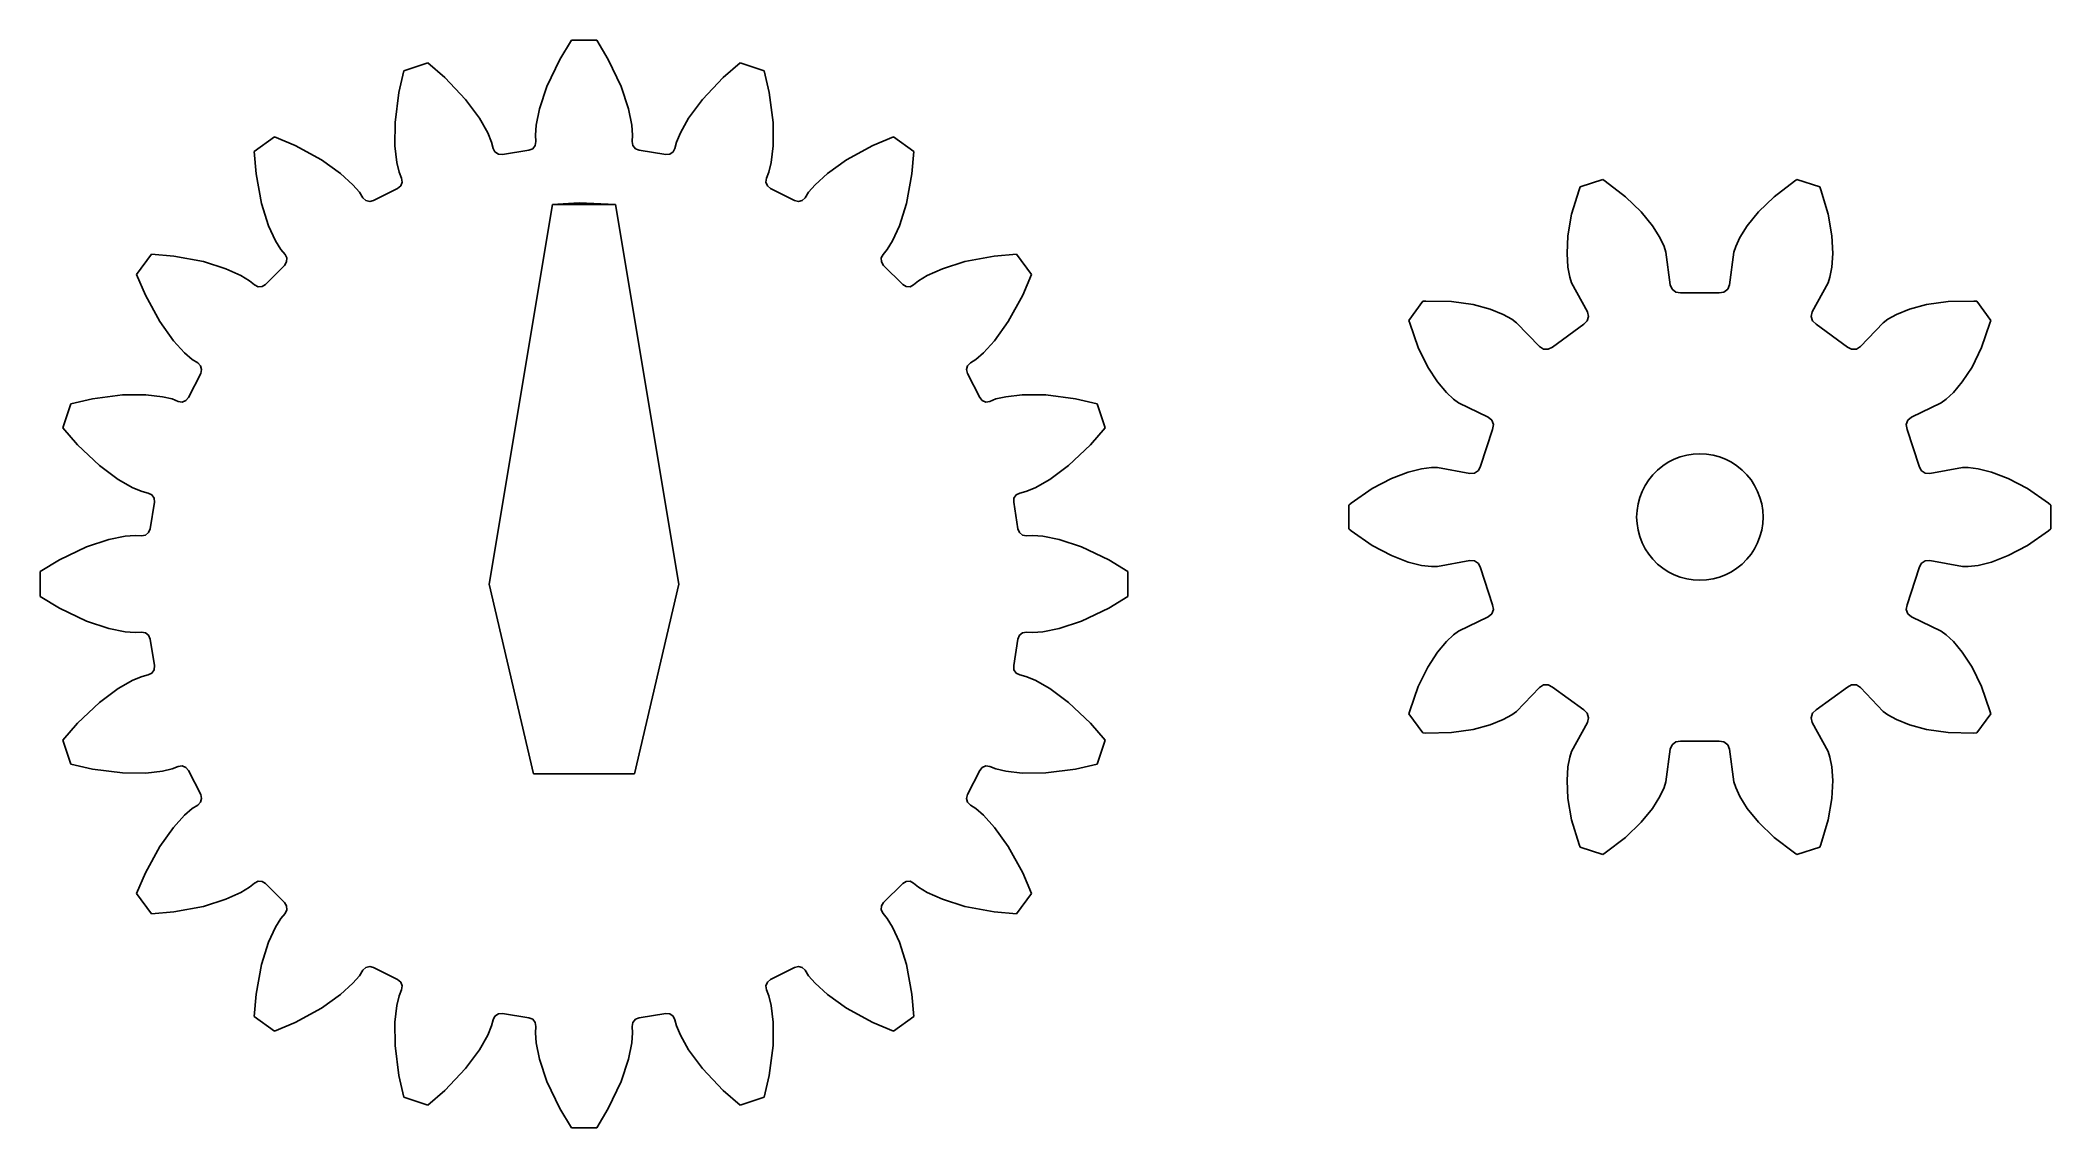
# Model space of a CAD drawing. Extents: x -6 to 12.5, y -5.2 to 4.8.
import ezdxf

# ---------------------------------------------------------------- set-up
doc = ezdxf.new("R2010")
doc.units = 0
doc.layers.get('0').update_dxf_attribs({"linetype": 'CONTINUOUS'})

msp = doc.modelspace()

# ---------------------------------------------------------------- linework, layer by layer
for p, q in [((-1.11, 4.809), (-1.217, 4.632)), ((-0.877, 4.809), (-1.11, 4.809)), ((-0.771, 4.632), (-0.877, 4.809)), ((-2.655, 4.527), (-2.701, 4.326)), ((-2.433, 4.599), (-2.655, 4.527)), ((-2.277, 4.464), (-2.433, 4.599)), ((-2.087, 4.262), (-2.277, 4.464)), ((-1.217, 4.632), (-1.336, 4.381)), ((-0.652, 4.381), (-0.771, 4.632)), ((0.29, 4.464), (0.099, 4.262)), ((0.446, 4.599), (0.29, 4.464)), ((0.667, 4.527), (0.446, 4.599)), ((0.714, 4.326), (0.667, 4.527)), ((-2.701, 4.326), (-2.737, 4.051)), ((-1.336, 4.381), (-1.404, 4.176)), ((-0.583, 4.176), (-0.652, 4.381)), ((0.75, 4.051), (0.714, 4.326)), ((-1.958, 4.089), (-2.087, 4.262)), ((-1.882, 3.954), (-1.958, 4.089)), ((-1.404, 4.176), (-1.435, 4.025)), ((-0.553, 4.025), (-0.583, 4.176)), ((-0.029, 4.089), (-0.105, 3.954)), ((0.099, 4.262), (-0.029, 4.089)), ((-3.848, 3.919), (-4.037, 3.782)), ((-3.658, 3.839), (-3.848, 3.919)), ((-2.737, 4.051), (-2.739, 3.835)), ((-1.847, 3.869), (-1.882, 3.954)), ((-1.435, 4.025), (-1.442, 3.933)), ((-1.442, 3.933), (-1.438, 3.874)), ((-0.545, 3.933), (-0.553, 4.025)), ((-0.549, 3.874), (-0.545, 3.933)), ((-0.105, 3.954), (-0.141, 3.869)), ((0.751, 3.835), (0.75, 4.051)), ((1.861, 3.919), (1.671, 3.839)), ((2.049, 3.782), (1.861, 3.919)), ((-4.037, 3.782), (-4.019, 3.577)), ((-3.414, 3.706), (-3.658, 3.839)), ((-2.739, 3.835), (-2.721, 3.682)), ((-1.832, 3.811), (-1.847, 3.869)), ((-1.815, 3.778), (-1.832, 3.811)), ((-1.784, 3.758), (-1.815, 3.778)), ((-1.747, 3.756), (-1.784, 3.758)), ((-1.502, 3.795), (-1.747, 3.756)), ((-1.467, 3.808), (-1.502, 3.795)), ((-1.444, 3.837), (-1.467, 3.808)), ((-1.438, 3.874), (-1.444, 3.837)), ((-0.543, 3.837), (-0.549, 3.874)), ((-0.52, 3.808), (-0.543, 3.837)), ((-0.486, 3.795), (-0.52, 3.808)), ((-0.24, 3.756), (-0.486, 3.795)), ((-0.203, 3.758), (-0.24, 3.756)), ((-0.172, 3.778), (-0.203, 3.758)), ((-0.155, 3.811), (-0.172, 3.778)), ((-0.141, 3.869), (-0.155, 3.811)), ((0.734, 3.682), (0.751, 3.835)), ((1.671, 3.839), (1.427, 3.706)), ((2.031, 3.577), (2.049, 3.782)), ((-4.019, 3.577), (-3.968, 3.304)), ((-3.239, 3.58), (-3.414, 3.706)), ((-3.125, 3.476), (-3.239, 3.58)), ((-2.721, 3.682), (-2.7, 3.592)), ((-2.7, 3.592), (-2.678, 3.537)), ((-2.678, 3.537), (-2.672, 3.5)), ((0.684, 3.5), (0.69, 3.537)), ((0.69, 3.537), (0.712, 3.592)), ((0.712, 3.592), (0.734, 3.682)), ((1.251, 3.58), (1.138, 3.476)), ((1.427, 3.706), (1.251, 3.58)), ((1.98, 3.304), (2.031, 3.577)), ((-3.065, 3.406), (-3.125, 3.476)), ((-3.033, 3.356), (-3.065, 3.406)), ((-3.007, 3.329), (-3.033, 3.356)), ((-2.714, 3.442), (-2.935, 3.329)), ((-2.685, 3.465), (-2.714, 3.442)), ((-2.672, 3.5), (-2.685, 3.465)), ((0.698, 3.465), (0.684, 3.5)), ((0.726, 3.442), (0.698, 3.465)), ((0.948, 3.329), (0.726, 3.442)), ((1.046, 3.356), (1.019, 3.329)), ((1.077, 3.406), (1.046, 3.356)), ((1.138, 3.476), (1.077, 3.406)), ((8.185, 3.43), (8.116, 3.203)), ((8.195, 3.455), (8.185, 3.43)), ((8.404, 3.523), (8.195, 3.455)), ((8.426, 3.508), (8.404, 3.523)), ((8.615, 3.365), (8.426, 3.508)), ((8.759, 3.225), (8.615, 3.365)), ((9.984, 3.365), (9.84, 3.225)), ((10.173, 3.508), (9.984, 3.365)), ((10.195, 3.523), (10.173, 3.508)), ((10.405, 3.455), (10.195, 3.523)), ((10.414, 3.43), (10.405, 3.455)), ((10.483, 3.203), (10.414, 3.43)), ((-3.968, 3.304), (-3.903, 3.098)), ((-2.971, 3.32), (-3.007, 3.329)), ((-2.935, 3.329), (-2.971, 3.32)), ((-1.285, 3.292), (-1.869, -0.208)), ((-1.038, 3.308), (-1.285, 3.292)), ((-1.285, 3.292), (-0.702, 3.292)), ((-0.702, 3.292), (-1.038, 3.308)), ((-0.702, 3.292), (-0.119, -0.208)), ((0.984, 3.32), (0.948, 3.329)), ((1.019, 3.329), (0.984, 3.32)), ((1.915, 3.098), (1.98, 3.304)), ((8.116, 3.203), (8.082, 3.005)), ((8.863, 3.097), (8.759, 3.225)), ((9.84, 3.225), (9.737, 3.097)), ((10.517, 3.005), (10.483, 3.203)), ((-3.903, 3.098), (-3.839, 2.958)), ((1.851, 2.958), (1.915, 3.098)), ((8.082, 3.005), (8.074, 2.841)), ((8.93, 2.989), (8.863, 3.097)), ((8.969, 2.906), (8.93, 2.989)), ((9.669, 2.989), (9.631, 2.906)), ((9.737, 3.097), (9.669, 2.989)), ((10.526, 2.841), (10.517, 3.005)), ((-4.984, 2.835), (-5.121, 2.647)), ((-4.778, 2.817), (-4.984, 2.835)), ((-4.505, 2.766), (-4.778, 2.817)), ((-3.839, 2.958), (-3.791, 2.879)), ((-3.791, 2.879), (-3.752, 2.833)), ((-3.752, 2.833), (-3.735, 2.8)), ((-3.735, 2.8), (-3.737, 2.763)), ((1.748, 2.8), (1.765, 2.833)), ((1.75, 2.763), (1.748, 2.8)), ((1.765, 2.833), (1.803, 2.879)), ((1.803, 2.879), (1.851, 2.958)), ((2.791, 2.817), (2.518, 2.766)), ((2.996, 2.835), (2.791, 2.817)), ((3.133, 2.647), (2.996, 2.835)), ((8.074, 2.841), (8.083, 2.714)), ((8.986, 2.854), (8.969, 2.906)), ((9.026, 2.552), (8.986, 2.854)), ((9.613, 2.854), (9.573, 2.552)), ((9.631, 2.906), (9.613, 2.854)), ((10.517, 2.714), (10.526, 2.841)), ((-5.121, 2.647), (-5.04, 2.457)), ((-4.299, 2.701), (-4.505, 2.766)), ((-4.159, 2.637), (-4.299, 2.701)), ((-4.08, 2.589), (-4.159, 2.637)), ((-3.757, 2.732), (-3.933, 2.556)), ((-3.737, 2.763), (-3.757, 2.732)), ((1.77, 2.732), (1.75, 2.763)), ((1.946, 2.556), (1.77, 2.732)), ((2.172, 2.637), (2.093, 2.589)), ((2.312, 2.701), (2.172, 2.637)), ((2.518, 2.766), (2.312, 2.701)), ((3.053, 2.457), (3.133, 2.647)), ((8.083, 2.714), (8.1, 2.624)), ((8.1, 2.624), (8.117, 2.572)), ((10.482, 2.572), (10.499, 2.624)), ((10.499, 2.624), (10.517, 2.714)), ((-5.04, 2.457), (-4.907, 2.213)), ((-4.034, 2.551), (-4.08, 2.589)), ((-4.001, 2.534), (-4.034, 2.551)), ((-3.964, 2.536), (-4.001, 2.534)), ((-3.933, 2.556), (-3.964, 2.536)), ((1.977, 2.536), (1.946, 2.556)), ((2.014, 2.534), (1.977, 2.536)), ((2.047, 2.551), (2.014, 2.534)), ((2.093, 2.589), (2.047, 2.551)), ((2.92, 2.213), (3.053, 2.457)), ((8.117, 2.572), (8.262, 2.304)), ((9.043, 2.511), (9.026, 2.552)), ((9.077, 2.484), (9.043, 2.511)), ((9.121, 2.479), (9.077, 2.484)), ((9.479, 2.479), (9.121, 2.479)), ((9.522, 2.484), (9.479, 2.479)), ((9.557, 2.511), (9.522, 2.484)), ((9.573, 2.552), (9.557, 2.511)), ((10.337, 2.304), (10.482, 2.572)), ((6.745, 2.402), (6.616, 2.224)), ((6.772, 2.403), (6.745, 2.402)), ((7.009, 2.398), (6.772, 2.403)), ((7.208, 2.37), (7.009, 2.398)), ((7.366, 2.327), (7.208, 2.37)), ((7.485, 2.279), (7.366, 2.327)), ((7.565, 2.235), (7.485, 2.279)), ((7.609, 2.203), (7.565, 2.235)), ((8.272, 2.261), (8.26, 2.219)), ((8.262, 2.304), (8.272, 2.261)), ((10.327, 2.261), (10.337, 2.304)), ((10.339, 2.219), (10.327, 2.261)), ((11.035, 2.235), (10.99, 2.203)), ((11.115, 2.279), (11.035, 2.235)), ((11.233, 2.327), (11.115, 2.279)), ((11.391, 2.37), (11.233, 2.327)), ((11.59, 2.398), (11.391, 2.37)), ((11.827, 2.403), (11.59, 2.398)), ((11.854, 2.402), (11.827, 2.403)), ((11.983, 2.224), (11.854, 2.402)), ((-4.907, 2.213), (-4.782, 2.037)), ((2.794, 2.037), (2.92, 2.213)), ((6.616, 2.224), (6.623, 2.198)), ((6.623, 2.198), (6.701, 1.974)), ((7.819, 1.982), (7.609, 2.203)), ((8.228, 2.189), (7.939, 1.978)), ((8.26, 2.219), (8.228, 2.189)), ((10.371, 2.189), (10.339, 2.219)), ((10.66, 1.978), (10.371, 2.189)), ((10.99, 2.203), (10.78, 1.982)), ((11.898, 1.974), (11.976, 2.198)), ((11.976, 2.198), (11.983, 2.224)), ((-4.782, 2.037), (-4.678, 1.924)), ((-4.678, 1.924), (-4.607, 1.863)), ((-4.607, 1.863), (-4.557, 1.832)), ((2.57, 1.832), (2.62, 1.863)), ((2.62, 1.863), (2.69, 1.924)), ((2.69, 1.924), (2.794, 2.037)), ((6.701, 1.974), (6.789, 1.794)), ((7.856, 1.959), (7.819, 1.982)), ((7.9, 1.958), (7.856, 1.959)), ((7.939, 1.978), (7.9, 1.958)), ((10.699, 1.958), (10.66, 1.978)), ((10.743, 1.959), (10.699, 1.958)), ((10.78, 1.982), (10.743, 1.959)), ((11.81, 1.794), (11.898, 1.974)), ((-4.53, 1.734), (-4.643, 1.512)), ((-4.557, 1.832), (-4.531, 1.805)), ((-4.531, 1.805), (-4.521, 1.77)), ((-4.521, 1.77), (-4.53, 1.734)), ((2.533, 1.77), (2.543, 1.805)), ((2.543, 1.734), (2.533, 1.77)), ((2.543, 1.805), (2.57, 1.832)), ((2.656, 1.512), (2.543, 1.734)), ((6.789, 1.794), (6.879, 1.656)), ((11.72, 1.656), (11.81, 1.794)), ((-5.527, 1.5), (-5.729, 1.453)), ((-5.252, 1.536), (-5.527, 1.5)), ((-5.036, 1.537), (-5.252, 1.536)), ((-4.883, 1.52), (-5.036, 1.537)), ((-4.793, 1.499), (-4.883, 1.52)), ((-4.738, 1.476), (-4.793, 1.499)), ((-4.643, 1.512), (-4.667, 1.484)), ((2.679, 1.484), (2.656, 1.512)), ((2.806, 1.499), (2.751, 1.476)), ((2.896, 1.52), (2.806, 1.499)), ((3.049, 1.537), (2.896, 1.52)), ((3.265, 1.536), (3.049, 1.537)), ((3.54, 1.5), (3.265, 1.536)), ((3.741, 1.453), (3.54, 1.5)), ((6.879, 1.656), (6.961, 1.558)), ((6.961, 1.558), (7.028, 1.496)), ((7.028, 1.496), (7.072, 1.464)), ((11.527, 1.464), (11.572, 1.496)), ((11.572, 1.496), (11.638, 1.558)), ((11.638, 1.558), (11.72, 1.656)), ((-5.729, 1.453), (-5.801, 1.232)), ((-4.701, 1.471), (-4.738, 1.476)), ((-4.667, 1.484), (-4.701, 1.471)), ((2.714, 1.471), (2.679, 1.484)), ((2.751, 1.476), (2.714, 1.471)), ((3.813, 1.232), (3.741, 1.453)), ((7.072, 1.464), (7.347, 1.332)), ((7.347, 1.332), (7.381, 1.304)), ((7.381, 1.304), (7.395, 1.263)), ((11.204, 1.263), (11.219, 1.304)), ((11.219, 1.304), (11.252, 1.332)), ((11.252, 1.332), (11.527, 1.464)), ((-5.801, 1.232), (-5.665, 1.076)), ((3.678, 1.076), (3.813, 1.232)), ((7.388, 1.219), (7.277, 0.879)), ((7.395, 1.263), (7.388, 1.219)), ((11.212, 1.219), (11.204, 1.263)), ((11.322, 0.879), (11.212, 1.219)), ((-5.665, 1.076), (-5.464, 0.885)), ((3.476, 0.885), (3.678, 1.076)), ((9.062, 0.943), (9.008, 0.915)), ((9.119, 0.965), (9.062, 0.943)), ((9.178, 0.98), (9.119, 0.965)), ((9.239, 0.99), (9.178, 0.98)), ((9.3, 0.993), (9.239, 0.99)), ((9.361, 0.99), (9.3, 0.993)), ((9.421, 0.98), (9.361, 0.99)), ((9.48, 0.965), (9.421, 0.98)), ((9.537, 0.943), (9.48, 0.965)), ((9.591, 0.915), (9.537, 0.943)), ((-5.464, 0.885), (-5.29, 0.757)), ((-5.29, 0.757), (-5.156, 0.681)), ((3.168, 0.681), (3.303, 0.757)), ((3.303, 0.757), (3.476, 0.885)), ((6.455, 0.766), (6.278, 0.672)), ((6.609, 0.825), (6.455, 0.766)), ((6.733, 0.855), (6.609, 0.825)), ((6.823, 0.867), (6.733, 0.855)), ((6.878, 0.867), (6.823, 0.867)), ((7.178, 0.812), (6.878, 0.867)), ((7.222, 0.815), (7.178, 0.812)), ((7.258, 0.84), (7.222, 0.815)), ((7.277, 0.879), (7.258, 0.84)), ((8.828, 0.753), (8.794, 0.702)), ((8.866, 0.8), (8.828, 0.753)), ((8.909, 0.843), (8.866, 0.8)), ((8.957, 0.882), (8.909, 0.843)), ((9.008, 0.915), (8.957, 0.882)), ((9.642, 0.882), (9.591, 0.915)), ((9.69, 0.843), (9.642, 0.882)), ((9.733, 0.8), (9.69, 0.843)), ((9.772, 0.753), (9.733, 0.8)), ((9.805, 0.702), (9.772, 0.753)), ((11.341, 0.84), (11.322, 0.879)), ((11.378, 0.815), (11.341, 0.84)), ((11.421, 0.812), (11.378, 0.815)), ((11.721, 0.867), (11.421, 0.812)), ((11.776, 0.867), (11.721, 0.867)), ((11.867, 0.855), (11.776, 0.867)), ((11.991, 0.825), (11.867, 0.855)), ((12.144, 0.766), (11.991, 0.825)), ((12.321, 0.672), (12.144, 0.766)), ((-5.156, 0.681), (-5.07, 0.645)), ((-5.07, 0.645), (-5.013, 0.631)), ((-5.013, 0.631), (-4.98, 0.614)), ((-4.98, 0.614), (-4.959, 0.583)), ((-4.959, 0.583), (-4.957, 0.546)), ((2.97, 0.546), (2.972, 0.583)), ((2.972, 0.583), (2.992, 0.614)), ((2.992, 0.614), (3.025, 0.631)), ((3.025, 0.631), (3.083, 0.645)), ((3.083, 0.645), (3.168, 0.681)), ((6.278, 0.672), (6.083, 0.537)), ((8.745, 0.59), (8.729, 0.531)), ((8.767, 0.647), (8.745, 0.59)), ((8.794, 0.702), (8.767, 0.647)), ((9.832, 0.647), (9.805, 0.702)), ((9.854, 0.59), (9.832, 0.647)), ((9.87, 0.531), (9.854, 0.59)), ((12.516, 0.537), (12.321, 0.672)), ((-4.957, 0.546), (-4.996, 0.3)), ((3.009, 0.3), (2.97, 0.546)), ((6.083, 0.537), (6.062, 0.52)), ((6.062, 0.52), (6.062, 0.3)), ((8.72, 0.471), (8.716, 0.41)), ((8.716, 0.41), (8.72, 0.349)), ((8.729, 0.531), (8.72, 0.471)), ((9.88, 0.471), (9.87, 0.531)), ((9.883, 0.41), (9.88, 0.471)), ((9.88, 0.349), (9.883, 0.41)), ((12.537, 0.52), (12.516, 0.537)), ((12.537, 0.3), (12.537, 0.52)), ((-5.378, 0.203), (-5.583, 0.134)), ((-5.227, 0.233), (-5.378, 0.203)), ((-5.135, 0.241), (-5.227, 0.233)), ((-5.075, 0.237), (-5.135, 0.241)), ((-5.038, 0.243), (-5.075, 0.237)), ((-5.01, 0.266), (-5.038, 0.243)), ((-4.996, 0.3), (-5.01, 0.266)), ((3.022, 0.266), (3.009, 0.3)), ((3.051, 0.243), (3.022, 0.266)), ((3.088, 0.237), (3.051, 0.243)), ((3.147, 0.241), (3.088, 0.237)), ((3.239, 0.233), (3.147, 0.241)), ((3.39, 0.203), (3.239, 0.233)), ((3.595, 0.134), (3.39, 0.203)), ((6.062, 0.3), (6.083, 0.283)), ((6.083, 0.283), (6.278, 0.148)), ((8.72, 0.349), (8.729, 0.289)), ((8.729, 0.289), (8.745, 0.23)), ((8.745, 0.23), (8.767, 0.173)), ((9.832, 0.173), (9.854, 0.23)), ((9.854, 0.23), (9.87, 0.289)), ((9.87, 0.289), (9.88, 0.349)), ((12.321, 0.148), (12.516, 0.283)), ((12.516, 0.283), (12.537, 0.3)), ((-5.833, 0.015), (-6.01, -0.091)), ((-5.583, 0.134), (-5.833, 0.015)), ((3.846, 0.015), (3.595, 0.134)), ((4.023, -0.091), (3.846, 0.015)), ((6.278, 0.148), (6.455, 0.054)), ((6.455, 0.054), (6.609, -0.005)), ((6.878, -0.047), (7.178, 0.008)), ((7.178, 0.008), (7.222, 0.005)), ((7.222, 0.005), (7.258, -0.02)), ((8.767, 0.173), (8.794, 0.118)), ((8.794, 0.118), (8.828, 0.067)), ((8.828, 0.067), (8.866, 0.02)), ((8.866, 0.02), (8.909, -0.024)), ((9.69, -0.024), (9.733, 0.02)), ((9.733, 0.02), (9.772, 0.067)), ((9.772, 0.067), (9.805, 0.118)), ((9.805, 0.118), (9.832, 0.173)), ((11.341, -0.02), (11.378, 0.005)), ((11.378, 0.005), (11.421, 0.008)), ((11.421, 0.008), (11.721, -0.047)), ((11.991, -0.005), (12.144, 0.054)), ((12.144, 0.054), (12.321, 0.148)), ((-6.01, -0.091), (-6.01, -0.324)), ((4.023, -0.324), (4.023, -0.091)), ((6.609, -0.005), (6.733, -0.036)), ((6.733, -0.036), (6.823, -0.047)), ((6.823, -0.047), (6.878, -0.047)), ((7.258, -0.02), (7.277, -0.059)), ((7.277, -0.059), (7.388, -0.399)), ((8.909, -0.024), (8.957, -0.062)), ((8.957, -0.062), (9.008, -0.095)), ((9.008, -0.095), (9.062, -0.123)), ((9.062, -0.123), (9.119, -0.145)), ((9.119, -0.145), (9.178, -0.161)), ((9.178, -0.161), (9.239, -0.17)), ((9.239, -0.17), (9.3, -0.173)), ((9.3, -0.173), (9.361, -0.17)), ((9.361, -0.17), (9.421, -0.161)), ((9.421, -0.161), (9.48, -0.145)), ((9.48, -0.145), (9.537, -0.123)), ((9.537, -0.123), (9.591, -0.095)), ((9.591, -0.095), (9.642, -0.062)), ((9.642, -0.062), (9.69, -0.024)), ((11.212, -0.399), (11.322, -0.059)), ((11.322, -0.059), (11.341, -0.02)), ((11.721, -0.047), (11.776, -0.047)), ((11.776, -0.047), (11.867, -0.036)), ((11.867, -0.036), (11.991, -0.005)), ((-6.01, -0.324), (-5.833, -0.431)), ((-1.869, -0.208), (-1.46, -1.958)), ((-0.527, -1.958), (-0.119, -0.208)), ((3.846, -0.431), (4.023, -0.324)), ((-5.833, -0.431), (-5.583, -0.55)), ((-5.583, -0.55), (-5.378, -0.618)), ((3.39, -0.618), (3.595, -0.55)), ((3.595, -0.55), (3.846, -0.431)), ((7.347, -0.512), (7.072, -0.644)), ((7.381, -0.484), (7.347, -0.512)), ((7.395, -0.443), (7.381, -0.484)), ((7.388, -0.399), (7.395, -0.443)), ((11.204, -0.443), (11.212, -0.399)), ((11.219, -0.484), (11.204, -0.443)), ((11.252, -0.512), (11.219, -0.484)), ((11.527, -0.644), (11.252, -0.512)), ((-5.378, -0.618), (-5.227, -0.649)), ((-5.227, -0.649), (-5.135, -0.656)), ((-5.135, -0.656), (-5.075, -0.652)), ((-5.075, -0.652), (-5.038, -0.658)), ((-5.038, -0.658), (-5.01, -0.681)), ((-5.01, -0.681), (-4.996, -0.716)), ((-4.996, -0.716), (-4.957, -0.961)), ((2.97, -0.961), (3.009, -0.716)), ((3.009, -0.716), (3.022, -0.681)), ((3.022, -0.681), (3.051, -0.658)), ((3.051, -0.658), (3.088, -0.652)), ((3.088, -0.652), (3.147, -0.656)), ((3.147, -0.656), (3.239, -0.649)), ((3.239, -0.649), (3.39, -0.618)), ((6.961, -0.738), (6.879, -0.836)), ((7.028, -0.676), (6.961, -0.738)), ((7.072, -0.644), (7.028, -0.676)), ((11.572, -0.676), (11.527, -0.644)), ((11.638, -0.738), (11.572, -0.676)), ((11.72, -0.836), (11.638, -0.738)), ((6.879, -0.836), (6.789, -0.974)), ((11.81, -0.974), (11.72, -0.836)), ((-5.156, -1.096), (-5.29, -1.172)), ((-5.07, -1.061), (-5.156, -1.096)), ((-5.013, -1.046), (-5.07, -1.061)), ((-4.98, -1.029), (-5.013, -1.046)), ((-4.959, -0.998), (-4.98, -1.029)), ((-4.957, -0.961), (-4.959, -0.998)), ((2.972, -0.998), (2.97, -0.961)), ((2.992, -1.029), (2.972, -0.998)), ((3.025, -1.046), (2.992, -1.029)), ((3.083, -1.061), (3.025, -1.046)), ((3.168, -1.096), (3.083, -1.061)), ((3.303, -1.172), (3.168, -1.096)), ((6.789, -0.974), (6.701, -1.154)), ((11.898, -1.154), (11.81, -0.974)), ((-5.29, -1.172), (-5.464, -1.3)), ((3.476, -1.3), (3.303, -1.172)), ((6.701, -1.154), (6.623, -1.378)), ((7.609, -1.383), (7.819, -1.162)), ((7.819, -1.162), (7.856, -1.139)), ((7.856, -1.139), (7.9, -1.138)), ((7.9, -1.138), (7.939, -1.158)), ((7.939, -1.158), (8.228, -1.369)), ((10.371, -1.369), (10.66, -1.158)), ((10.66, -1.158), (10.699, -1.138)), ((10.699, -1.138), (10.743, -1.139)), ((10.743, -1.139), (10.78, -1.162)), ((10.78, -1.162), (10.99, -1.383)), ((11.976, -1.378), (11.898, -1.154)), ((-5.464, -1.3), (-5.665, -1.491)), ((3.678, -1.491), (3.476, -1.3)), ((6.623, -1.378), (6.616, -1.404)), ((6.616, -1.404), (6.745, -1.582)), ((7.366, -1.507), (7.485, -1.459)), ((7.485, -1.459), (7.565, -1.415)), ((7.565, -1.415), (7.609, -1.383)), ((8.228, -1.369), (8.26, -1.399)), ((8.26, -1.399), (8.272, -1.441)), ((8.272, -1.441), (8.262, -1.484)), ((10.327, -1.441), (10.339, -1.399)), ((10.337, -1.484), (10.327, -1.441)), ((10.339, -1.399), (10.371, -1.369)), ((10.99, -1.383), (11.035, -1.415)), ((11.035, -1.415), (11.115, -1.459)), ((11.115, -1.459), (11.233, -1.507)), ((11.854, -1.582), (11.983, -1.404)), ((11.983, -1.404), (11.976, -1.378)), ((-5.665, -1.491), (-5.801, -1.647)), ((-5.801, -1.647), (-5.729, -1.869)), ((3.813, -1.647), (3.678, -1.491)), ((3.741, -1.869), (3.813, -1.647)), ((6.745, -1.582), (6.772, -1.583)), ((6.772, -1.583), (7.009, -1.578)), ((7.009, -1.578), (7.208, -1.55)), ((7.208, -1.55), (7.366, -1.507)), ((8.262, -1.484), (8.117, -1.752)), ((9.043, -1.691), (9.077, -1.665)), ((9.077, -1.665), (9.121, -1.659)), ((9.121, -1.659), (9.479, -1.659)), ((9.479, -1.659), (9.522, -1.665)), ((9.522, -1.665), (9.557, -1.691)), ((10.482, -1.752), (10.337, -1.484)), ((11.233, -1.507), (11.391, -1.55)), ((11.391, -1.55), (11.59, -1.578)), ((11.59, -1.578), (11.827, -1.583)), ((11.827, -1.583), (11.854, -1.582)), ((8.1, -1.804), (8.083, -1.894)), ((8.117, -1.752), (8.1, -1.804)), ((8.986, -2.034), (9.026, -1.732)), ((9.026, -1.732), (9.043, -1.691)), ((9.557, -1.691), (9.573, -1.732)), ((9.573, -1.732), (9.613, -2.034)), ((10.499, -1.804), (10.482, -1.752)), ((10.517, -1.894), (10.499, -1.804)), ((-5.729, -1.869), (-5.527, -1.915)), ((-5.527, -1.915), (-5.252, -1.951)), ((-5.252, -1.951), (-5.036, -1.953)), ((-5.036, -1.953), (-4.883, -1.935)), ((-4.883, -1.935), (-4.793, -1.914)), ((-4.793, -1.914), (-4.738, -1.892)), ((-4.738, -1.892), (-4.701, -1.886)), ((-4.701, -1.886), (-4.667, -1.899)), ((-4.667, -1.899), (-4.643, -1.928)), ((-4.643, -1.928), (-4.53, -2.149)), ((-1.46, -1.958), (-0.527, -1.958)), ((2.543, -2.149), (2.656, -1.928)), ((2.656, -1.928), (2.679, -1.899)), ((2.679, -1.899), (2.714, -1.886)), ((2.714, -1.886), (2.751, -1.892)), ((2.751, -1.892), (2.806, -1.914)), ((2.806, -1.914), (2.896, -1.935)), ((2.896, -1.935), (3.049, -1.953)), ((3.049, -1.953), (3.265, -1.951)), ((3.265, -1.951), (3.54, -1.915)), ((3.54, -1.915), (3.741, -1.869)), ((8.083, -1.894), (8.074, -2.021)), ((8.074, -2.021), (8.082, -2.185)), ((8.969, -2.086), (8.986, -2.034)), ((9.613, -2.034), (9.631, -2.086)), ((10.526, -2.021), (10.517, -1.894)), ((10.517, -2.185), (10.526, -2.021)), ((-4.531, -2.221), (-4.557, -2.247)), ((-4.521, -2.185), (-4.531, -2.221)), ((-4.53, -2.149), (-4.521, -2.185)), ((2.533, -2.185), (2.543, -2.149)), ((2.543, -2.221), (2.533, -2.185)), ((2.57, -2.247), (2.543, -2.221)), ((8.082, -2.185), (8.116, -2.383)), ((8.863, -2.278), (8.93, -2.169)), ((8.93, -2.169), (8.969, -2.086)), ((9.631, -2.086), (9.669, -2.169)), ((9.669, -2.169), (9.737, -2.278)), ((10.483, -2.383), (10.517, -2.185)), ((-4.678, -2.339), (-4.782, -2.453)), ((-4.607, -2.279), (-4.678, -2.339)), ((-4.557, -2.247), (-4.607, -2.279)), ((2.62, -2.279), (2.57, -2.247)), ((2.69, -2.339), (2.62, -2.279)), ((2.794, -2.453), (2.69, -2.339)), ((8.116, -2.383), (8.185, -2.61)), ((8.615, -2.545), (8.759, -2.405)), ((8.759, -2.405), (8.863, -2.278)), ((9.737, -2.278), (9.84, -2.405)), ((9.84, -2.405), (9.984, -2.545)), ((10.414, -2.61), (10.483, -2.383)), ((-4.782, -2.453), (-4.907, -2.628)), ((2.92, -2.628), (2.794, -2.453)), ((8.426, -2.688), (8.615, -2.545)), ((9.984, -2.545), (10.173, -2.688)), ((-4.907, -2.628), (-5.04, -2.872)), ((3.053, -2.872), (2.92, -2.628)), ((8.185, -2.61), (8.195, -2.635)), ((8.195, -2.635), (8.404, -2.703)), ((8.404, -2.703), (8.426, -2.688)), ((10.173, -2.688), (10.195, -2.703)), ((10.195, -2.703), (10.405, -2.635)), ((10.405, -2.635), (10.414, -2.61)), ((-5.04, -2.872), (-5.121, -3.062)), ((-4.08, -3.004), (-4.034, -2.966)), ((-4.034, -2.966), (-4.001, -2.949)), ((-4.001, -2.949), (-3.964, -2.951)), ((-3.964, -2.951), (-3.933, -2.971)), ((1.946, -2.971), (1.977, -2.951)), ((1.977, -2.951), (2.014, -2.949)), ((2.014, -2.949), (2.047, -2.966)), ((2.047, -2.966), (2.093, -3.004)), ((3.133, -3.062), (3.053, -2.872)), ((-5.121, -3.062), (-4.984, -3.25)), ((-4.505, -3.182), (-4.299, -3.116)), ((-4.299, -3.116), (-4.159, -3.053)), ((-4.159, -3.053), (-4.08, -3.004)), ((-3.933, -2.971), (-3.757, -3.147)), ((-3.757, -3.147), (-3.737, -3.178)), ((1.75, -3.178), (1.77, -3.147)), ((1.77, -3.147), (1.946, -2.971)), ((2.093, -3.004), (2.172, -3.053)), ((2.172, -3.053), (2.312, -3.116)), ((2.312, -3.116), (2.518, -3.182)), ((2.996, -3.25), (3.133, -3.062)), ((-4.984, -3.25), (-4.778, -3.233)), ((-4.778, -3.233), (-4.505, -3.182)), ((-3.791, -3.294), (-3.839, -3.373)), ((-3.752, -3.248), (-3.791, -3.294)), ((-3.735, -3.215), (-3.752, -3.248)), ((-3.737, -3.178), (-3.735, -3.215)), ((1.748, -3.215), (1.75, -3.178)), ((1.765, -3.248), (1.748, -3.215)), ((1.803, -3.294), (1.765, -3.248)), ((1.851, -3.373), (1.803, -3.294)), ((2.518, -3.182), (2.791, -3.233)), ((2.791, -3.233), (2.996, -3.25)), ((-3.903, -3.513), (-3.968, -3.719)), ((-3.839, -3.373), (-3.903, -3.513)), ((1.915, -3.513), (1.851, -3.373)), ((1.98, -3.719), (1.915, -3.513)), ((-3.968, -3.719), (-4.019, -3.992)), ((-3.239, -3.996), (-3.125, -3.891)), ((-3.125, -3.891), (-3.065, -3.821)), ((-3.065, -3.821), (-3.033, -3.771)), ((-3.033, -3.771), (-3.007, -3.745)), ((-3.007, -3.745), (-2.971, -3.735)), ((-2.971, -3.735), (-2.935, -3.744)), ((-2.935, -3.744), (-2.714, -3.857)), ((-2.714, -3.857), (-2.685, -3.881)), ((-2.685, -3.881), (-2.672, -3.915)), ((0.684, -3.915), (0.698, -3.881)), ((0.698, -3.881), (0.726, -3.857)), ((0.726, -3.857), (0.948, -3.744)), ((0.948, -3.744), (0.984, -3.735)), ((0.984, -3.735), (1.019, -3.745)), ((1.019, -3.745), (1.046, -3.771)), ((1.046, -3.771), (1.077, -3.821)), ((1.077, -3.821), (1.138, -3.891)), ((1.138, -3.891), (1.251, -3.996)), ((2.031, -3.992), (1.98, -3.719)), ((-4.019, -3.992), (-4.037, -4.198)), ((-3.414, -4.121), (-3.239, -3.996)), ((-2.7, -4.007), (-2.721, -4.097)), ((-2.678, -3.952), (-2.7, -4.007)), ((-2.672, -3.915), (-2.678, -3.952)), ((0.69, -3.952), (0.684, -3.915)), ((0.712, -4.007), (0.69, -3.952)), ((0.734, -4.097), (0.712, -4.007)), ((1.251, -3.996), (1.427, -4.121)), ((2.049, -4.198), (2.031, -3.992)), ((-4.037, -4.198), (-3.848, -4.334)), ((-3.848, -4.334), (-3.658, -4.254)), ((-3.658, -4.254), (-3.414, -4.121)), ((-2.721, -4.097), (-2.739, -4.25)), ((-2.739, -4.25), (-2.737, -4.466)), ((-1.847, -4.284), (-1.832, -4.227)), ((-1.832, -4.227), (-1.815, -4.194)), ((-1.815, -4.194), (-1.784, -4.173)), ((-1.784, -4.173), (-1.747, -4.171)), ((-1.747, -4.171), (-1.502, -4.21)), ((-1.502, -4.21), (-1.467, -4.223)), ((-1.467, -4.223), (-1.444, -4.252)), ((-1.444, -4.252), (-1.438, -4.289)), ((-0.549, -4.289), (-0.543, -4.252)), ((-0.543, -4.252), (-0.52, -4.223)), ((-0.52, -4.223), (-0.486, -4.21)), ((-0.486, -4.21), (-0.24, -4.171)), ((-0.24, -4.171), (-0.203, -4.173)), ((-0.203, -4.173), (-0.172, -4.194)), ((-0.172, -4.194), (-0.155, -4.227)), ((-0.155, -4.227), (-0.141, -4.284)), ((0.751, -4.25), (0.734, -4.097)), ((0.75, -4.466), (0.751, -4.25)), ((1.427, -4.121), (1.671, -4.254)), ((1.671, -4.254), (1.861, -4.334)), ((1.861, -4.334), (2.049, -4.198)), ((-1.958, -4.504), (-1.882, -4.37)), ((-1.882, -4.37), (-1.847, -4.284)), ((-1.438, -4.289), (-1.442, -4.348)), ((-1.442, -4.348), (-1.435, -4.441)), ((-1.435, -4.441), (-1.404, -4.592)), ((-0.583, -4.592), (-0.553, -4.441)), ((-0.553, -4.441), (-0.545, -4.348)), ((-0.545, -4.348), (-0.549, -4.289)), ((-0.141, -4.284), (-0.105, -4.37)), ((-0.105, -4.37), (-0.029, -4.504)), ((-2.737, -4.466), (-2.701, -4.741)), ((-2.087, -4.678), (-1.958, -4.504)), ((-1.404, -4.592), (-1.336, -4.796)), ((-0.652, -4.796), (-0.583, -4.592)), ((-0.029, -4.504), (0.099, -4.678)), ((0.714, -4.741), (0.75, -4.466)), ((-2.701, -4.741), (-2.655, -4.943)), ((-2.277, -4.879), (-2.087, -4.678)), ((-1.336, -4.796), (-1.217, -5.047)), ((-0.771, -5.047), (-0.652, -4.796)), ((0.099, -4.678), (0.29, -4.879)), ((0.667, -4.943), (0.714, -4.741)), ((-2.655, -4.943), (-2.433, -5.015)), ((-2.433, -5.015), (-2.277, -4.879)), ((0.29, -4.879), (0.446, -5.015)), ((0.446, -5.015), (0.667, -4.943)), ((-1.217, -5.047), (-1.11, -5.224)), ((-0.877, -5.224), (-0.771, -5.047)), ((-1.11, -5.224), (-0.877, -5.224))]:
    msp.add_line(p, q)

doc.saveas('drawing.dxf')
